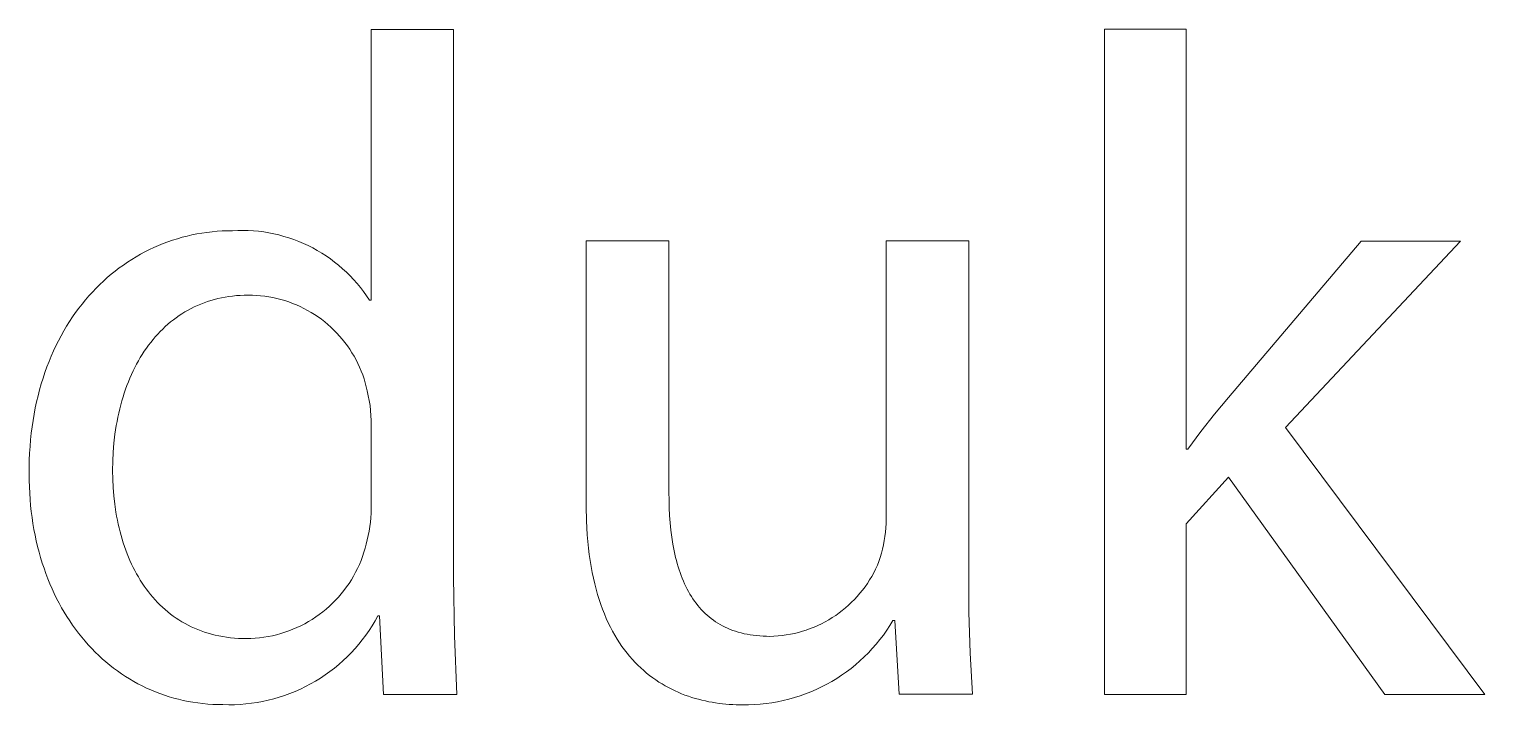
# Model space of a CAD drawing. Header units: millimetres. Extents: x 1102 to 5170, y 19 to 2862.
# Drawn here: x 3930.1 to 3993.3, y 87.2 to 116.6 of the extents above; entities that cross this region are included whole.
import ezdxf

# ---------------------------------------------------------------- set-up
doc = ezdxf.new("R2010")
doc.units = ezdxf.units.MM
doc.header["$MEASUREMENT"] = 0
doc.layers.add('Domyślny', color=7, linetype='Continuous', true_color=0x000000)

msp = doc.modelspace()

# ---------------------------------------------------------------- linework, layer by layer
at = {"layer": 'Domyślny', "color": 18, "lineweight": 15, "true_color": 0x000000}
for p, q in [((3944.931, 104.796), (3944.931, 116.568)), ((3944.931, 116.568), (3948.507, 116.568)), ((3948.507, 116.568), (3948.507, 92.752)), ((3976.797, 87.656), (3976.797, 116.578)), ((3976.797, 116.578), (3980.346, 116.578)), ((3980.346, 116.578), (3980.346, 98.317)), ((3936.71, 107.527), (3936.922, 107.581)), ((3936.922, 107.581), (3937.136, 107.63)), ((3937.136, 107.63), (3937.352, 107.674)), ((3937.352, 107.674), (3937.569, 107.711)), ((3937.569, 107.711), (3937.788, 107.743)), ((3937.788, 107.743), (3938.008, 107.769)), ((3938.008, 107.769), (3938.23, 107.79)), ((3938.23, 107.79), (3938.453, 107.805)), ((3938.453, 107.805), (3938.677, 107.813)), ((3938.677, 107.813), (3938.903, 107.816)), ((3938.903, 107.816), (3939.128, 107.826)), ((3939.128, 107.826), (3939.354, 107.829)), ((3939.354, 107.829), (3939.579, 107.823)), ((3939.579, 107.823), (3939.805, 107.81)), ((3939.805, 107.81), (3940.029, 107.789)), ((3940.029, 107.789), (3940.253, 107.761)), ((3940.253, 107.761), (3940.476, 107.724)), ((3940.476, 107.724), (3940.697, 107.68)), ((3940.697, 107.68), (3940.917, 107.629)), ((3940.917, 107.629), (3941.135, 107.57)), ((3935.088, 106.893), (3935.283, 106.991)), ((3935.283, 106.991), (3935.48, 107.083)), ((3935.48, 107.083), (3935.68, 107.171)), ((3935.68, 107.171), (3935.882, 107.253)), ((3935.882, 107.253), (3936.086, 107.33)), ((3936.086, 107.33), (3936.292, 107.401)), ((3936.292, 107.401), (3936.5, 107.466)), ((3936.5, 107.466), (3936.71, 107.527)), ((3941.135, 107.57), (3941.35, 107.504)), ((3941.35, 107.504), (3941.563, 107.43)), ((3941.563, 107.43), (3941.774, 107.349)), ((3941.774, 107.349), (3941.982, 107.261)), ((3941.982, 107.261), (3942.186, 107.166)), ((3942.186, 107.166), (3942.387, 107.063)), ((3942.387, 107.063), (3942.585, 106.954)), ((3942.585, 106.954), (3942.779, 106.839)), ((3954.278, 95.83), (3954.278, 107.372)), ((3954.278, 107.372), (3957.868, 107.372)), ((3957.868, 107.372), (3957.868, 96.453)), ((3967.31, 95.275), (3967.31, 107.372)), ((3967.31, 107.372), (3970.9, 107.372)), ((3970.9, 107.372), (3970.9, 93.026)), ((3982.189, 100.566), (3987.96, 107.367)), ((3992.281, 107.367), (3984.668, 99.266)), ((3987.96, 107.367), (3992.281, 107.367)), ((3933.974, 106.194), (3934.153, 106.323)), ((3934.153, 106.323), (3934.334, 106.448)), ((3934.334, 106.448), (3934.519, 106.567)), ((3934.519, 106.567), (3934.706, 106.68)), ((3934.706, 106.68), (3934.896, 106.789)), ((3934.896, 106.789), (3935.088, 106.893)), ((3942.779, 106.839), (3942.968, 106.716)), ((3942.968, 106.716), (3943.154, 106.588)), ((3943.154, 106.588), (3943.334, 106.453)), ((3943.334, 106.453), (3943.51, 106.311)), ((3933.289, 105.627), (3933.455, 105.776)), ((3933.455, 105.776), (3933.625, 105.92)), ((3933.625, 105.92), (3933.798, 106.06)), ((3933.798, 106.06), (3933.974, 106.194)), ((3943.51, 106.311), (3943.682, 106.164)), ((3943.682, 106.164), (3943.848, 106.011)), ((3943.848, 106.011), (3944.008, 105.853)), ((3944.008, 105.853), (3944.163, 105.689)), ((3944.163, 105.689), (3944.313, 105.52)), ((3932.656, 104.98), (3932.809, 105.149)), ((3932.809, 105.149), (3932.966, 105.313)), ((3932.966, 105.313), (3933.126, 105.472)), ((3933.126, 105.472), (3933.289, 105.627)), ((3944.313, 105.52), (3944.456, 105.346)), ((3944.456, 105.346), (3944.594, 105.167)), ((3944.594, 105.167), (3944.725, 104.983)), ((3932.08, 104.257), (3932.218, 104.445)), ((3932.218, 104.445), (3932.361, 104.628)), ((3932.361, 104.628), (3932.506, 104.806)), ((3932.506, 104.806), (3932.656, 104.98)), ((3937.099, 104.434), (3936.964, 104.362)), ((3937.236, 104.502), (3937.099, 104.434)), ((3937.376, 104.566), (3937.236, 104.502)), ((3937.518, 104.626), (3937.376, 104.566)), ((3937.663, 104.682), (3937.518, 104.626)), ((3937.81, 104.734), (3937.663, 104.682)), ((3937.959, 104.781), (3937.81, 104.734)), ((3938.111, 104.825), (3937.959, 104.781)), ((3938.265, 104.863), (3938.111, 104.825)), ((3938.421, 104.898), (3938.265, 104.863)), ((3938.58, 104.928), (3938.421, 104.898)), ((3938.741, 104.954), (3938.58, 104.928)), ((3938.904, 104.975), (3938.741, 104.954)), ((3939.07, 104.991), (3938.904, 104.975)), ((3939.238, 105.003), (3939.07, 104.991)), ((3939.408, 105.01), (3939.238, 105.003)), ((3939.58, 105.012), (3939.408, 105.01)), ((3939.76, 105.01), (3939.58, 105.012)), ((3939.939, 105.002), (3939.76, 105.01)), ((3940.118, 104.988), (3939.939, 105.002)), ((3940.296, 104.967), (3940.118, 104.988)), ((3940.474, 104.941), (3940.296, 104.967)), ((3940.651, 104.908), (3940.474, 104.941)), ((3940.826, 104.87), (3940.651, 104.908)), ((3941, 104.825), (3940.826, 104.87)), ((3941.172, 104.775), (3941, 104.825)), ((3941.343, 104.718), (3941.172, 104.775)), ((3941.511, 104.656), (3941.343, 104.718)), ((3941.678, 104.589), (3941.511, 104.656)), ((3941.842, 104.515), (3941.678, 104.589)), ((3942.003, 104.436), (3941.842, 104.515)), ((3942.161, 104.352), (3942.003, 104.436)), ((3944.725, 104.983), (3944.85, 104.796)), ((3944.85, 104.796), (3944.931, 104.796)), ((3931.689, 103.666), (3931.815, 103.867)), ((3931.815, 103.867), (3931.946, 104.064)), ((3931.946, 104.064), (3932.08, 104.257)), ((3936.208, 103.848), (3936.09, 103.749)), ((3936.327, 103.943), (3936.208, 103.848)), ((3936.45, 104.034), (3936.327, 103.943)), ((3936.575, 104.122), (3936.45, 104.034)), ((3936.702, 104.206), (3936.575, 104.122)), ((3936.832, 104.286), (3936.702, 104.206)), ((3936.964, 104.362), (3936.832, 104.286)), ((3942.317, 104.262), (3942.161, 104.352)), ((3942.469, 104.167), (3942.317, 104.262)), ((3942.618, 104.067), (3942.469, 104.167)), ((3942.764, 103.962), (3942.618, 104.067)), ((3942.906, 103.852), (3942.764, 103.962)), ((3943.044, 103.737), (3942.906, 103.852)), ((3931.334, 103.033), (3931.448, 103.249)), ((3931.448, 103.249), (3931.566, 103.459)), ((3931.566, 103.459), (3931.689, 103.666)), ((3935.543, 103.203), (3935.442, 103.083)), ((3935.647, 103.319), (3935.543, 103.203)), ((3935.754, 103.432), (3935.647, 103.319)), ((3935.864, 103.541), (3935.754, 103.432)), ((3935.976, 103.647), (3935.864, 103.541)), ((3936.09, 103.749), (3935.976, 103.647)), ((3943.178, 103.617), (3943.044, 103.737)), ((3943.308, 103.493), (3943.178, 103.617)), ((3943.433, 103.365), (3943.308, 103.493)), ((3943.554, 103.232), (3943.433, 103.365)), ((3943.671, 103.096), (3943.554, 103.232)), ((3931.018, 102.361), (3931.119, 102.59)), ((3931.119, 102.59), (3931.224, 102.814)), ((3931.224, 102.814), (3931.334, 103.033)), ((3935.063, 102.573), (3934.975, 102.438)), ((3935.153, 102.705), (3935.063, 102.573)), ((3935.247, 102.835), (3935.153, 102.705)), ((3935.343, 102.961), (3935.247, 102.835)), ((3935.442, 103.083), (3935.343, 102.961)), ((3943.783, 102.955), (3943.671, 103.096)), ((3943.89, 102.811), (3943.783, 102.955)), ((3943.992, 102.663), (3943.89, 102.811)), ((3944.089, 102.512), (3943.992, 102.663)), ((3930.744, 101.65), (3930.83, 101.891)), ((3930.83, 101.891), (3930.922, 102.128)), ((3930.922, 102.128), (3931.018, 102.361)), ((3934.727, 102.013), (3934.651, 101.866)), ((3934.807, 102.158), (3934.727, 102.013)), ((3934.89, 102.299), (3934.807, 102.158)), ((3934.975, 102.438), (3934.89, 102.299)), ((3944.18, 102.357), (3944.089, 102.512)), ((3944.267, 102.2), (3944.18, 102.357)), ((3944.347, 102.04), (3944.267, 102.2)), ((3944.423, 101.877), (3944.347, 102.04)), ((3930.584, 101.155), (3930.661, 101.404)), ((3930.661, 101.404), (3930.744, 101.65)), ((3934.437, 101.407), (3934.372, 101.248)), ((3934.505, 101.563), (3934.437, 101.407)), ((3934.577, 101.716), (3934.505, 101.563)), ((3934.651, 101.866), (3934.577, 101.716)), ((3944.493, 101.711), (3944.423, 101.877)), ((3944.557, 101.543), (3944.493, 101.711)), ((3944.615, 101.373), (3944.557, 101.543)), ((3944.668, 101.202), (3944.615, 101.373)), ((3930.383, 100.38), (3930.445, 100.642)), ((3930.445, 100.642), (3930.512, 100.901)), ((3930.512, 100.901), (3930.584, 101.155)), ((3934.193, 100.757), (3934.139, 100.589)), ((3934.249, 100.924), (3934.193, 100.757)), ((3934.309, 101.087), (3934.249, 100.924)), ((3934.372, 101.248), (3934.309, 101.087)), ((3944.714, 101.028), (3944.668, 101.202)), ((3944.755, 100.853), (3944.714, 101.028)), ((3944.802, 100.642), (3944.755, 100.853)), ((3944.842, 100.429), (3944.802, 100.642)), ((3930.274, 99.844), (3930.326, 100.114)), ((3930.326, 100.114), (3930.383, 100.38)), ((3933.995, 100.068), (3933.953, 99.89)), ((3934.04, 100.244), (3933.995, 100.068)), ((3934.088, 100.417), (3934.04, 100.244)), ((3934.139, 100.589), (3934.088, 100.417)), ((3944.875, 100.214), (3944.842, 100.429)), ((3944.9, 99.999), (3944.875, 100.214)), ((3944.918, 99.783), (3944.9, 99.999)), ((3981.58, 99.834), (3982.189, 100.566)), ((3930.186, 99.291), (3930.227, 99.57)), ((3930.227, 99.57), (3930.274, 99.844)), ((3933.878, 99.526), (3933.845, 99.342)), ((3933.914, 99.709), (3933.878, 99.526)), ((3933.953, 99.89), (3933.914, 99.709)), ((3944.928, 99.566), (3944.918, 99.783)), ((3944.931, 99.35), (3944.928, 99.566)), ((3980.993, 99.084), (3981.58, 99.834)), ((3930.096, 98.434), (3930.121, 98.723)), ((3930.121, 98.723), (3930.151, 99.009)), ((3930.151, 99.009), (3930.186, 99.291)), ((3933.789, 98.966), (3933.745, 98.582)), ((3933.815, 99.155), (3933.789, 98.966)), ((3933.845, 99.342), (3933.815, 99.155)), ((3944.931, 95.922), (3944.931, 99.35)), ((3980.428, 98.317), (3980.993, 99.084)), ((3984.668, 99.266), (3993.338, 87.656)), ((3930.065, 97.842), (3930.078, 98.14)), ((3930.078, 98.14), (3930.096, 98.434)), ((3933.713, 98.19), (3933.694, 97.791)), ((3933.745, 98.582), (3933.713, 98.19)), ((3980.346, 98.317), (3980.428, 98.317)), ((3930.057, 97.236), (3930.058, 97.541)), ((3930.058, 97.541), (3930.065, 97.842)), ((3933.694, 97.791), (3933.687, 97.385)), ((3930.059, 96.957), (3930.057, 97.236)), ((3930.067, 96.68), (3930.059, 96.957)), ((3933.687, 97.385), (3933.693, 97.014)), ((3933.693, 97.014), (3933.71, 96.647)), ((3982.189, 97.098), (3980.346, 95.066)), ((3988.989, 87.656), (3982.189, 97.098)), ((3930.081, 96.406), (3930.067, 96.68)), ((3930.099, 96.135), (3930.081, 96.406)), ((3933.71, 96.647), (3933.739, 96.285)), ((3933.739, 96.285), (3933.779, 95.928)), ((3957.868, 96.453), (3957.872, 96.106)), ((3930.123, 95.867), (3930.099, 96.135)), ((3930.151, 95.602), (3930.123, 95.867)), ((3930.185, 95.341), (3930.151, 95.602)), ((3933.779, 95.928), (3933.83, 95.577)), ((3933.83, 95.577), (3933.86, 95.404)), ((3944.924, 95.533), (3944.93, 95.728)), ((3944.93, 95.728), (3944.931, 95.922)), ((3954.289, 95.198), (3954.278, 95.83)), ((3957.872, 96.106), (3957.882, 95.767)), ((3957.882, 95.767), (3957.899, 95.435)), ((3930.224, 95.083), (3930.185, 95.341)), ((3930.267, 94.828), (3930.224, 95.083)), ((3933.86, 95.404), (3933.893, 95.233)), ((3933.893, 95.233), (3933.928, 95.063)), ((3933.928, 95.063), (3933.967, 94.895)), ((3944.835, 94.759), (3944.866, 94.952)), ((3944.866, 94.952), (3944.892, 95.145)), ((3944.892, 95.145), (3944.911, 95.339)), ((3944.911, 95.339), (3944.924, 95.533)), ((3954.302, 94.893), (3954.289, 95.198)), ((3957.899, 95.435), (3957.923, 95.11)), ((3957.923, 95.11), (3957.955, 94.794)), ((3967.298, 94.9), (3967.307, 95.087)), ((3967.307, 95.087), (3967.31, 95.275)), ((3980.346, 95.066), (3980.346, 87.656)), ((3930.316, 94.576), (3930.267, 94.828)), ((3930.369, 94.328), (3930.316, 94.576)), ((3930.427, 94.083), (3930.369, 94.328)), ((3933.967, 94.895), (3934.008, 94.729)), ((3934.008, 94.729), (3934.053, 94.564)), ((3934.053, 94.564), (3934.1, 94.402)), ((3934.1, 94.402), (3934.15, 94.242)), ((3944.714, 94.195), (3944.755, 94.378)), ((3944.755, 94.378), (3944.798, 94.568)), ((3944.798, 94.568), (3944.835, 94.759)), ((3954.321, 94.595), (3954.302, 94.893)), ((3954.344, 94.304), (3954.321, 94.595)), ((3954.373, 94.021), (3954.344, 94.304)), ((3957.955, 94.794), (3957.995, 94.486)), ((3957.995, 94.486), (3958.042, 94.187)), ((3967.198, 94.156), (3967.232, 94.341)), ((3967.232, 94.341), (3967.26, 94.526)), ((3967.26, 94.526), (3967.282, 94.713)), ((3967.282, 94.713), (3967.298, 94.9)), ((3930.489, 93.841), (3930.427, 94.083)), ((3930.557, 93.603), (3930.489, 93.841)), ((3934.15, 94.242), (3934.202, 94.083)), ((3934.202, 94.083), (3934.258, 93.927)), ((3934.258, 93.927), (3934.316, 93.773)), ((3934.316, 93.773), (3934.378, 93.621)), ((3944.552, 93.655), (3944.612, 93.833)), ((3944.612, 93.833), (3944.666, 94.013)), ((3944.666, 94.013), (3944.714, 94.195)), ((3954.406, 93.745), (3954.373, 94.021)), ((3954.444, 93.476), (3954.406, 93.745)), ((3958.042, 94.187), (3958.097, 93.896)), ((3958.097, 93.896), (3958.16, 93.614)), ((3967.058, 93.611), (3967.11, 93.791)), ((3967.11, 93.791), (3967.157, 93.973)), ((3967.157, 93.973), (3967.198, 94.156)), ((3930.628, 93.369), (3930.557, 93.603)), ((3930.705, 93.138), (3930.628, 93.369)), ((3930.785, 92.911), (3930.705, 93.138)), ((3934.378, 93.621), (3934.442, 93.472)), ((3934.442, 93.472), (3934.509, 93.325)), ((3934.509, 93.325), (3934.579, 93.18)), ((3934.579, 93.18), (3934.651, 93.038)), ((3934.651, 93.038), (3934.727, 92.899)), ((3944.25, 92.967), (3944.334, 93.135)), ((3944.334, 93.135), (3944.413, 93.306)), ((3944.413, 93.306), (3944.485, 93.479)), ((3944.485, 93.479), (3944.552, 93.655)), ((3954.486, 93.214), (3954.444, 93.476)), ((3954.534, 92.959), (3954.486, 93.214)), ((3958.16, 93.614), (3958.195, 93.477)), ((3958.195, 93.477), (3958.231, 93.342)), ((3958.231, 93.342), (3958.27, 93.209)), ((3958.27, 93.209), (3958.311, 93.079)), ((3958.311, 93.079), (3958.354, 92.951)), ((3966.771, 92.946), (3966.853, 93.105)), ((3966.853, 93.105), (3966.929, 93.268)), ((3966.929, 93.268), (3966.999, 93.432)), ((3966.999, 93.432), (3967.058, 93.611)), ((3970.9, 93.026), (3970.909, 91.237)), ((3930.87, 92.688), (3930.785, 92.911)), ((3930.96, 92.468), (3930.87, 92.688)), ((3931.053, 92.252), (3930.96, 92.468)), ((3934.727, 92.899), (3934.805, 92.762)), ((3934.805, 92.762), (3934.886, 92.627)), ((3934.886, 92.627), (3934.97, 92.496)), ((3934.97, 92.496), (3935.057, 92.367)), ((3943.855, 92.328), (3943.962, 92.483)), ((3943.962, 92.483), (3944.064, 92.641)), ((3944.064, 92.641), (3944.16, 92.802)), ((3944.16, 92.802), (3944.25, 92.967)), ((3948.507, 92.752), (3948.542, 90.204)), ((3954.585, 92.71), (3954.534, 92.959)), ((3954.641, 92.468), (3954.585, 92.71)), ((3954.701, 92.233), (3954.641, 92.468)), ((3958.354, 92.951), (3958.4, 92.826)), ((3958.4, 92.826), (3958.447, 92.703)), ((3958.447, 92.703), (3958.497, 92.583)), ((3958.497, 92.583), (3958.549, 92.465)), ((3958.549, 92.465), (3958.603, 92.35)), ((3966.393, 92.338), (3966.495, 92.485)), ((3966.495, 92.485), (3966.593, 92.636)), ((3966.593, 92.636), (3966.685, 92.789)), ((3966.685, 92.789), (3966.771, 92.946)), ((3931.151, 92.04), (3931.053, 92.252)), ((3931.253, 91.832), (3931.151, 92.04)), ((3931.359, 91.628), (3931.253, 91.832)), ((3935.057, 92.367), (3935.147, 92.241)), ((3935.147, 92.241), (3935.239, 92.118)), ((3935.239, 92.118), (3935.335, 91.998)), ((3935.335, 91.998), (3935.433, 91.881)), ((3935.433, 91.881), (3935.534, 91.767)), ((3935.534, 91.767), (3935.638, 91.656)), ((3943.376, 91.75), (3943.503, 91.888)), ((3943.503, 91.888), (3943.625, 92.031)), ((3943.625, 92.031), (3943.743, 92.177)), ((3943.743, 92.177), (3943.855, 92.328)), ((3954.766, 92.005), (3954.701, 92.233)), ((3954.834, 91.783), (3954.766, 92.005)), ((3954.907, 91.567), (3954.834, 91.783)), ((3958.603, 92.35), (3958.66, 92.237)), ((3958.66, 92.237), (3958.719, 92.127)), ((3958.719, 92.127), (3958.78, 92.02)), ((3958.78, 92.02), (3958.844, 91.915)), ((3958.844, 91.915), (3958.909, 91.813)), ((3958.909, 91.813), (3958.978, 91.714)), ((3965.809, 91.661), (3965.935, 91.788)), ((3965.935, 91.788), (3966.056, 91.92)), ((3966.056, 91.92), (3966.173, 92.055)), ((3966.173, 92.055), (3966.285, 92.195)), ((3966.285, 92.195), (3966.393, 92.338)), ((3931.469, 91.427), (3931.359, 91.628)), ((3931.583, 91.231), (3931.469, 91.427)), ((3931.701, 91.039), (3931.583, 91.231)), ((3935.638, 91.656), (3935.745, 91.549)), ((3935.745, 91.549), (3935.854, 91.445)), ((3935.854, 91.445), (3935.967, 91.344)), ((3935.967, 91.344), (3936.082, 91.246)), ((3936.082, 91.246), (3936.2, 91.152)), ((3936.2, 91.152), (3936.321, 91.062)), ((3942.517, 91.022), (3942.671, 91.131)), ((3942.671, 91.131), (3942.82, 91.244)), ((3942.82, 91.244), (3942.966, 91.364)), ((3942.966, 91.364), (3943.107, 91.488)), ((3943.107, 91.488), (3943.243, 91.617)), ((3943.243, 91.617), (3943.376, 91.75)), ((3954.983, 91.358), (3954.907, 91.567)), ((3955.063, 91.155), (3954.983, 91.358)), ((3955.146, 90.958), (3955.063, 91.155)), ((3958.978, 91.714), (3959.049, 91.618)), ((3959.049, 91.618), (3959.122, 91.525)), ((3959.122, 91.525), (3959.198, 91.434)), ((3959.198, 91.434), (3959.276, 91.347)), ((3959.276, 91.347), (3959.357, 91.262)), ((3959.357, 91.262), (3959.44, 91.18)), ((3959.44, 91.18), (3959.526, 91.101)), ((3965.117, 91.094), (3965.263, 91.197)), ((3965.263, 91.197), (3965.405, 91.306)), ((3965.405, 91.306), (3965.544, 91.42)), ((3965.544, 91.42), (3965.678, 91.538)), ((3965.678, 91.538), (3965.809, 91.661)), ((3970.909, 91.237), (3970.963, 89.448)), ((3931.823, 90.851), (3931.701, 91.039)), ((3931.948, 90.667), (3931.823, 90.851)), ((3932.077, 90.487), (3931.948, 90.667)), ((3936.321, 91.062), (3936.444, 90.975)), ((3936.444, 90.975), (3936.571, 90.892)), ((3936.571, 90.892), (3936.7, 90.812)), ((3936.7, 90.812), (3936.833, 90.737)), ((3936.833, 90.737), (3936.968, 90.665)), ((3936.968, 90.665), (3937.106, 90.597)), ((3937.106, 90.597), (3937.246, 90.532)), ((3937.246, 90.532), (3937.39, 90.472)), ((3941.527, 90.488), (3941.699, 90.562)), ((3941.699, 90.562), (3941.869, 90.643)), ((3941.869, 90.643), (3942.036, 90.729)), ((3942.036, 90.729), (3942.2, 90.821)), ((3942.2, 90.821), (3942.36, 90.919)), ((3942.36, 90.919), (3942.517, 91.022)), ((3944.967, 90.644), (3944.832, 90.436)), ((3945.095, 90.856), (3944.967, 90.644)), ((3945.215, 91.073), (3945.095, 90.856)), ((3945.283, 91.073), (3945.215, 91.073)), ((3945.459, 87.659), (3945.283, 91.073)), ((3955.233, 90.767), (3955.146, 90.958)), ((3955.324, 90.583), (3955.233, 90.767)), ((3955.418, 90.404), (3955.324, 90.583)), ((3959.526, 91.101), (3959.614, 91.025)), ((3959.614, 91.025), (3959.705, 90.953)), ((3959.705, 90.953), (3959.799, 90.883)), ((3959.799, 90.883), (3959.895, 90.816)), ((3959.895, 90.816), (3959.994, 90.753)), ((3959.994, 90.753), (3960.096, 90.693)), ((3960.096, 90.693), (3960.2, 90.636)), ((3960.2, 90.636), (3960.307, 90.582)), ((3960.307, 90.582), (3960.417, 90.531)), ((3960.417, 90.531), (3960.53, 90.484)), ((3963.839, 90.455), (3964.008, 90.515)), ((3964.008, 90.515), (3964.175, 90.581)), ((3964.175, 90.581), (3964.339, 90.653)), ((3964.339, 90.653), (3964.5, 90.73)), ((3964.5, 90.73), (3964.659, 90.813)), ((3964.659, 90.813), (3964.815, 90.901)), ((3964.815, 90.901), (3964.968, 90.995)), ((3964.968, 90.995), (3965.117, 91.094)), ((3967.476, 90.656), (3967.337, 90.445)), ((3967.608, 90.872), (3967.476, 90.656)), ((3967.69, 90.872), (3967.608, 90.872)), ((3967.879, 87.662), (3967.69, 90.872)), ((3932.21, 90.312), (3932.077, 90.487)), ((3932.347, 90.14), (3932.21, 90.312)), ((3932.487, 89.974), (3932.347, 90.14)), ((3932.63, 89.811), (3932.487, 89.974)), ((3937.39, 90.472), (3937.536, 90.416)), ((3937.536, 90.416), (3937.685, 90.364)), ((3937.685, 90.364), (3937.837, 90.317)), ((3937.837, 90.317), (3937.992, 90.273)), ((3937.992, 90.273), (3938.15, 90.234)), ((3938.15, 90.234), (3938.31, 90.199)), ((3938.31, 90.199), (3938.473, 90.169)), ((3938.473, 90.169), (3938.639, 90.143)), ((3938.639, 90.143), (3938.808, 90.122)), ((3938.808, 90.122), (3938.98, 90.105)), ((3938.98, 90.105), (3939.155, 90.093)), ((3939.155, 90.093), (3939.332, 90.086)), ((3939.332, 90.086), (3939.512, 90.084)), ((3939.512, 90.084), (3939.7, 90.088)), ((3939.7, 90.088), (3939.888, 90.099)), ((3939.888, 90.099), (3940.075, 90.117)), ((3940.075, 90.117), (3940.261, 90.141)), ((3940.261, 90.141), (3940.447, 90.171)), ((3940.447, 90.171), (3940.631, 90.208)), ((3940.631, 90.208), (3940.814, 90.251)), ((3940.814, 90.251), (3940.995, 90.301)), ((3940.995, 90.301), (3941.174, 90.357)), ((3941.174, 90.357), (3941.352, 90.419)), ((3941.352, 90.419), (3941.527, 90.488)), ((3944.541, 90.034), (3944.386, 89.841)), ((3944.69, 90.233), (3944.541, 90.034)), ((3944.832, 90.436), (3944.69, 90.233)), ((3948.542, 90.204), (3948.656, 87.659)), ((3955.515, 90.231), (3955.418, 90.404)), ((3955.616, 90.064), (3955.515, 90.231)), ((3955.719, 89.902), (3955.616, 90.064)), ((3955.825, 89.746), (3955.719, 89.902)), ((3960.53, 90.484), (3960.645, 90.44)), ((3960.645, 90.44), (3960.763, 90.399)), ((3960.763, 90.399), (3960.884, 90.362)), ((3960.884, 90.362), (3961.008, 90.328)), ((3961.008, 90.328), (3961.135, 90.297)), ((3961.135, 90.297), (3961.265, 90.27)), ((3961.265, 90.27), (3961.398, 90.247)), ((3961.398, 90.247), (3961.534, 90.227)), ((3961.534, 90.227), (3961.672, 90.211)), ((3961.672, 90.211), (3961.814, 90.198)), ((3961.814, 90.198), (3961.959, 90.189)), ((3961.959, 90.189), (3962.106, 90.183)), ((3962.106, 90.183), (3962.257, 90.181)), ((3962.257, 90.181), (3962.436, 90.187)), ((3962.436, 90.187), (3962.615, 90.2)), ((3962.615, 90.2), (3962.793, 90.218)), ((3962.793, 90.218), (3962.971, 90.242)), ((3962.971, 90.242), (3963.147, 90.273)), ((3963.147, 90.273), (3963.322, 90.309)), ((3963.322, 90.309), (3963.496, 90.352)), ((3963.496, 90.352), (3963.669, 90.401)), ((3963.669, 90.401), (3963.839, 90.455)), ((3967.037, 90.037), (3966.876, 89.841)), ((3967.19, 90.239), (3967.037, 90.037)), ((3967.337, 90.445), (3967.19, 90.239)), ((3932.777, 89.653), (3932.63, 89.811)), ((3932.927, 89.5), (3932.777, 89.653)), ((3933.081, 89.351), (3932.927, 89.5)), ((3933.238, 89.206), (3933.081, 89.351)), ((3943.882, 89.295), (3943.702, 89.125)), ((3944.056, 89.471), (3943.882, 89.295)), ((3944.224, 89.654), (3944.056, 89.471)), ((3944.386, 89.841), (3944.224, 89.654)), ((3955.935, 89.596), (3955.825, 89.746)), ((3956.047, 89.451), (3955.935, 89.596)), ((3956.161, 89.312), (3956.047, 89.451)), ((3956.279, 89.178), (3956.161, 89.312)), ((3966.357, 89.287), (3966.172, 89.115)), ((3966.537, 89.466), (3966.357, 89.287)), ((3966.71, 89.651), (3966.537, 89.466)), ((3966.876, 89.841), (3966.71, 89.651)), ((3970.963, 89.448), (3971.063, 87.662)), ((3933.398, 89.067), (3933.238, 89.206)), ((3933.561, 88.932), (3933.398, 89.067)), ((3933.727, 88.801), (3933.561, 88.932)), ((3933.896, 88.676), (3933.727, 88.801)), ((3934.069, 88.555), (3933.896, 88.676)), ((3943.128, 88.652), (3942.927, 88.507)), ((3943.325, 88.803), (3943.128, 88.652)), ((3943.516, 88.961), (3943.325, 88.803)), ((3943.702, 89.125), (3943.516, 88.961)), ((3956.398, 89.049), (3956.279, 89.178)), ((3956.52, 88.925), (3956.398, 89.049)), ((3956.645, 88.806), (3956.52, 88.925)), ((3956.771, 88.692), (3956.645, 88.806)), ((3956.9, 88.583), (3956.771, 88.692)), ((3965.583, 88.636), (3965.376, 88.491)), ((3965.784, 88.789), (3965.583, 88.636)), ((3965.981, 88.949), (3965.784, 88.789)), ((3966.172, 89.115), (3965.981, 88.949)), ((3934.244, 88.439), (3934.069, 88.555)), ((3934.422, 88.328), (3934.244, 88.439)), ((3934.602, 88.222), (3934.422, 88.328)), ((3934.786, 88.121), (3934.602, 88.222)), ((3934.972, 88.025), (3934.786, 88.121)), ((3935.16, 87.934), (3934.972, 88.025)), ((3942.076, 88), (3941.853, 87.891)), ((3942.295, 88.116), (3942.076, 88)), ((3942.51, 88.239), (3942.295, 88.116)), ((3942.721, 88.369), (3942.51, 88.239)), ((3942.927, 88.507), (3942.721, 88.369)), ((3957.03, 88.479), (3956.9, 88.583)), ((3957.162, 88.38), (3957.03, 88.479)), ((3957.297, 88.285), (3957.162, 88.38)), ((3957.432, 88.195), (3957.297, 88.285)), ((3957.57, 88.11), (3957.432, 88.195)), ((3957.709, 88.029), (3957.57, 88.11)), ((3957.849, 87.952), (3957.709, 88.029)), ((3964.502, 87.98), (3964.274, 87.871)), ((3964.727, 88.096), (3964.502, 87.98)), ((3964.948, 88.22), (3964.727, 88.096)), ((3965.164, 88.352), (3964.948, 88.22)), ((3965.376, 88.491), (3965.164, 88.352)), ((3935.351, 87.849), (3935.16, 87.934)), ((3935.545, 87.768), (3935.351, 87.849)), ((3935.741, 87.693), (3935.545, 87.768)), ((3935.939, 87.623), (3935.741, 87.693)), ((3936.14, 87.558), (3935.939, 87.623)), ((3936.343, 87.499), (3936.14, 87.558)), ((3936.548, 87.445), (3936.343, 87.499)), ((3936.756, 87.396), (3936.548, 87.445)), ((3936.965, 87.354), (3936.756, 87.396)), ((3937.176, 87.316), (3936.965, 87.354)), ((3940.208, 87.351), (3939.965, 87.306)), ((3940.45, 87.404), (3940.208, 87.351)), ((3940.691, 87.465), (3940.45, 87.404)), ((3940.929, 87.535), (3940.691, 87.465)), ((3941.164, 87.612), (3940.929, 87.535)), ((3941.397, 87.697), (3941.164, 87.612)), ((3941.627, 87.79), (3941.397, 87.697)), ((3941.853, 87.891), (3941.627, 87.79)), ((3948.656, 87.659), (3945.459, 87.659)), ((3957.99, 87.879), (3957.849, 87.952)), ((3958.133, 87.811), (3957.99, 87.879)), ((3958.277, 87.747), (3958.133, 87.811)), ((3958.421, 87.686), (3958.277, 87.747)), ((3958.567, 87.63), (3958.421, 87.686)), ((3958.713, 87.578), (3958.567, 87.63)), ((3958.86, 87.529), (3958.713, 87.578)), ((3959.008, 87.484), (3958.86, 87.529)), ((3959.156, 87.443), (3959.008, 87.484)), ((3959.304, 87.405), (3959.156, 87.443)), ((3959.453, 87.371), (3959.304, 87.405)), ((3959.602, 87.34), (3959.453, 87.371)), ((3959.751, 87.313), (3959.602, 87.34)), ((3962.589, 87.334), (3962.34, 87.291)), ((3962.837, 87.386), (3962.589, 87.334)), ((3963.083, 87.446), (3962.837, 87.386)), ((3963.326, 87.515), (3963.083, 87.446)), ((3963.568, 87.592), (3963.326, 87.515)), ((3963.806, 87.677), (3963.568, 87.592)), ((3964.042, 87.77), (3963.806, 87.677)), ((3964.274, 87.871), (3964.042, 87.77)), ((3971.063, 87.662), (3967.879, 87.662)), ((3980.346, 87.656), (3976.797, 87.656)), ((3993.338, 87.656), (3988.989, 87.656)), ((3937.389, 87.285), (3937.176, 87.316)), ((3937.605, 87.258), (3937.389, 87.285)), ((3937.822, 87.238), (3937.605, 87.258)), ((3938.04, 87.224), (3937.822, 87.238)), ((3938.261, 87.215), (3938.04, 87.224)), ((3938.483, 87.212), (3938.261, 87.215)), ((3938.731, 87.207), (3938.483, 87.212)), ((3938.978, 87.21), (3938.731, 87.207)), ((3939.226, 87.221), (3938.978, 87.21)), ((3939.473, 87.241), (3939.226, 87.221)), ((3939.719, 87.269), (3939.473, 87.241)), ((3939.965, 87.306), (3939.719, 87.269)), ((3959.9, 87.288), (3959.751, 87.313)), ((3960.049, 87.267), (3959.9, 87.288)), ((3960.197, 87.249), (3960.049, 87.267)), ((3960.345, 87.234), (3960.197, 87.249)), ((3960.493, 87.222), (3960.345, 87.234)), ((3960.641, 87.213), (3960.493, 87.222)), ((3960.787, 87.206), (3960.641, 87.213)), ((3960.934, 87.202), (3960.787, 87.206)), ((3961.079, 87.201), (3960.934, 87.202)), ((3961.332, 87.202), (3961.079, 87.201)), ((3961.585, 87.211), (3961.332, 87.202)), ((3961.837, 87.229), (3961.585, 87.211)), ((3962.089, 87.256), (3961.837, 87.229)), ((3962.34, 87.291), (3962.089, 87.256))]:
    msp.add_line(p, q, dxfattribs=at)

doc.saveas('drawing.dxf')
